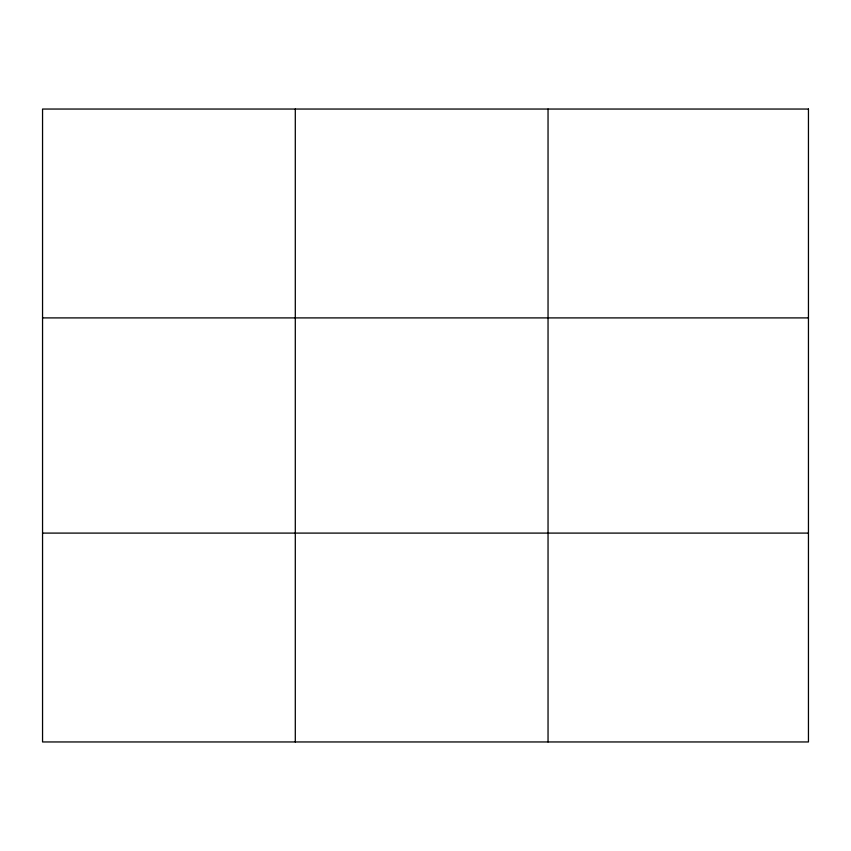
<?xml version="1.0" encoding="UTF-8"?>
<svg xmlns="http://www.w3.org/2000/svg" width="851" height="851" viewBox="0 0 851 851"><rect width="100%" height="100%" fill="white"/><g stroke="black" fill="none" stroke-linecap="round" stroke-linejoin="round"><path stroke-width="1.28" d="M295.297 109.045L295.297 741.955M548.044 109.045L548.044 741.955M42.55 317.902L808.45 317.902M42.55 533.098L808.45 533.098M808.45 109.045L808.45 741.955L42.55 741.955L42.55 109.045L808.45 109.045"/></g></svg>
